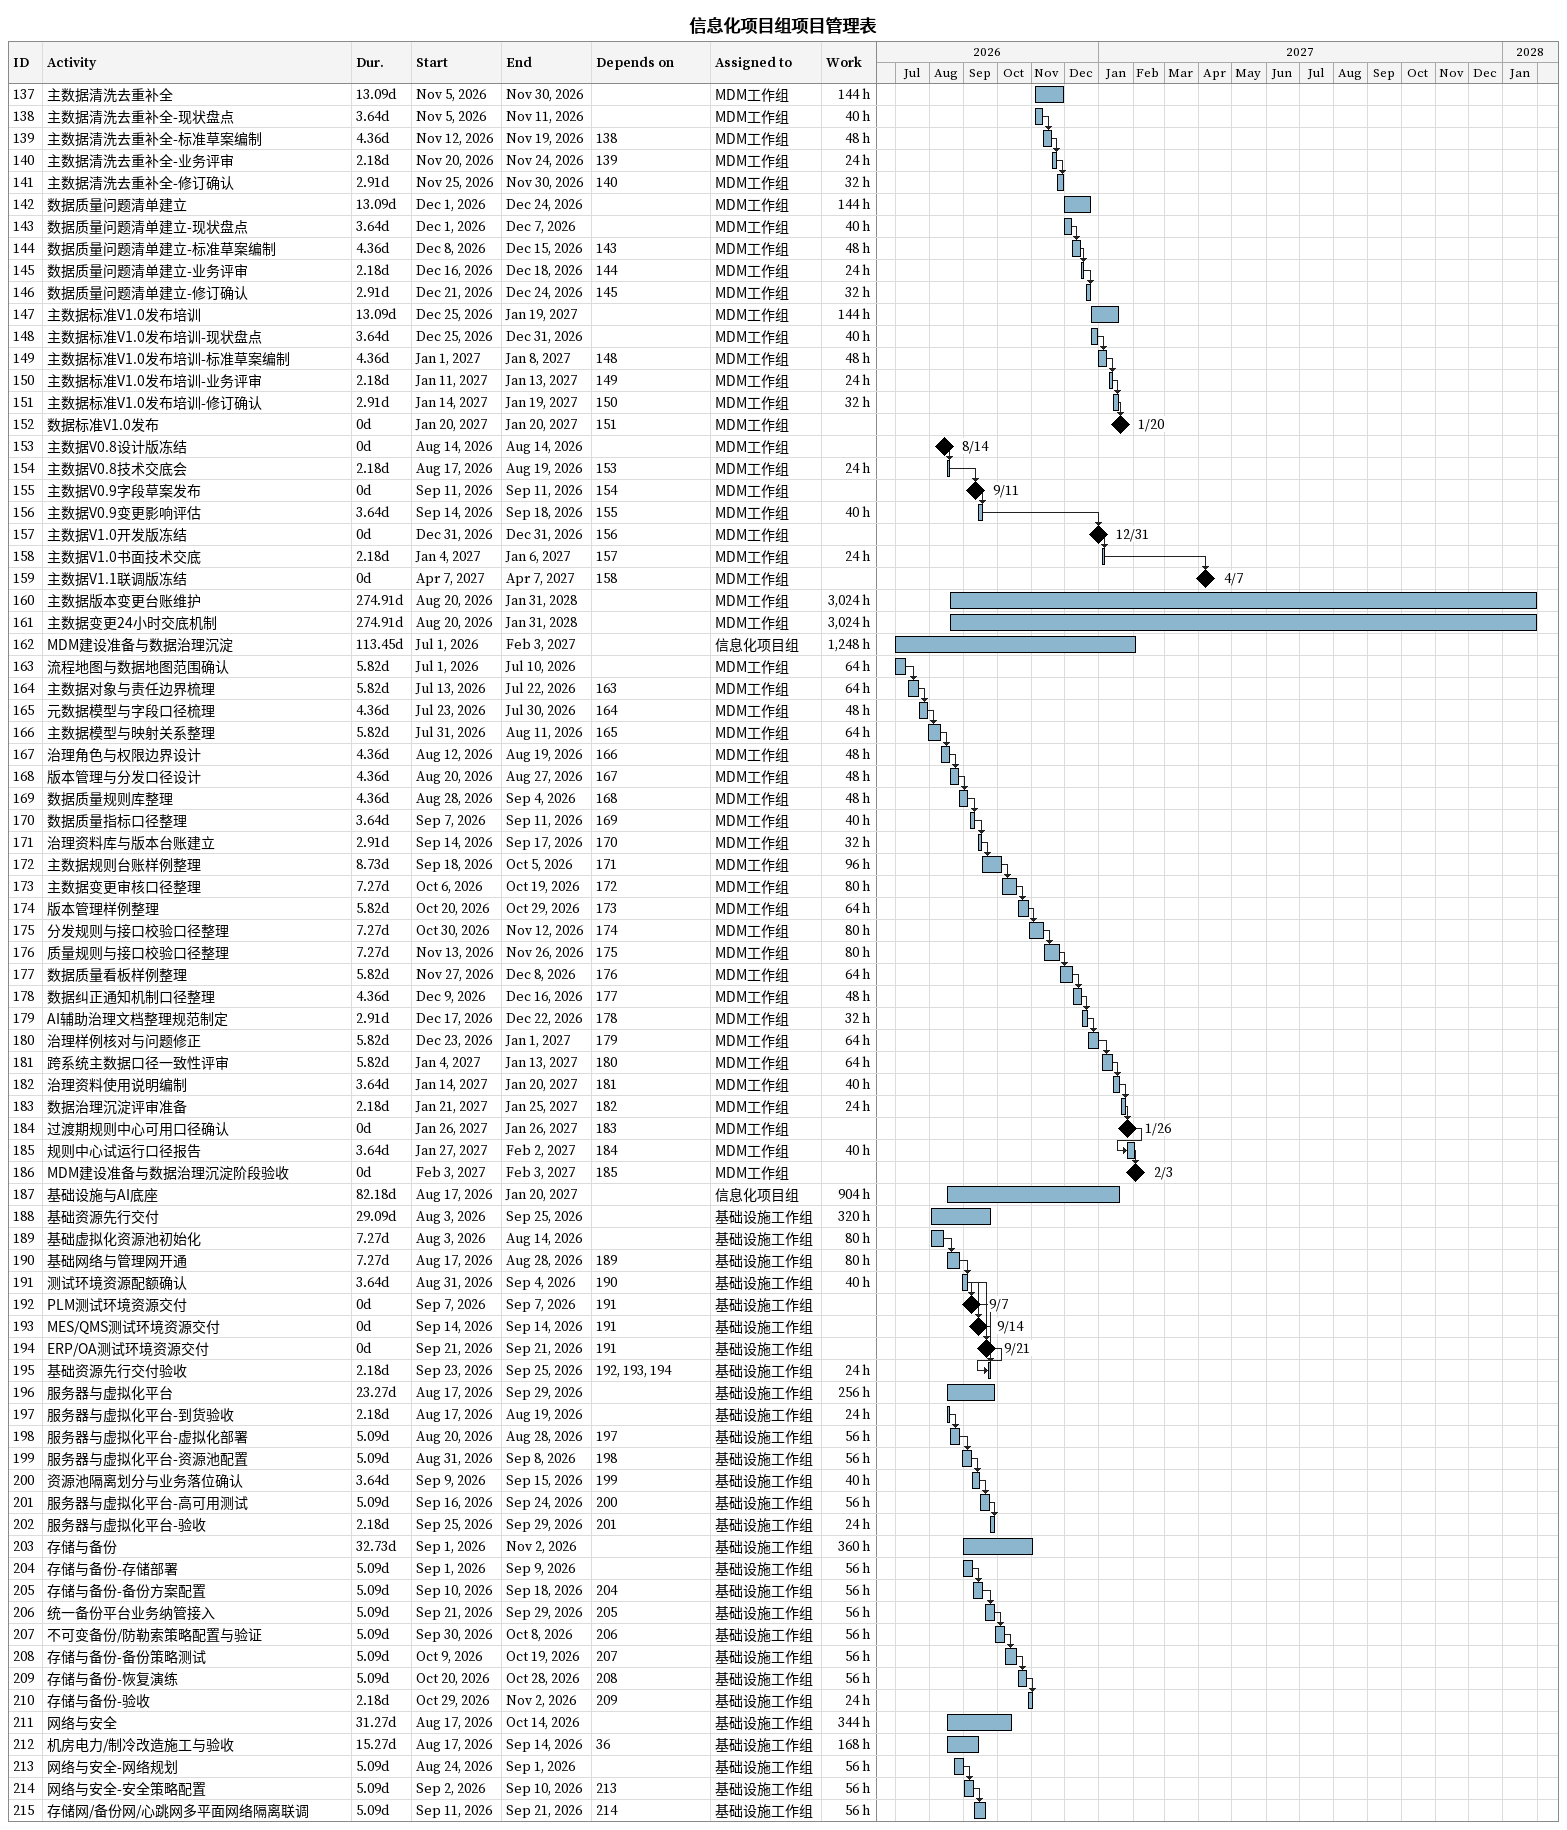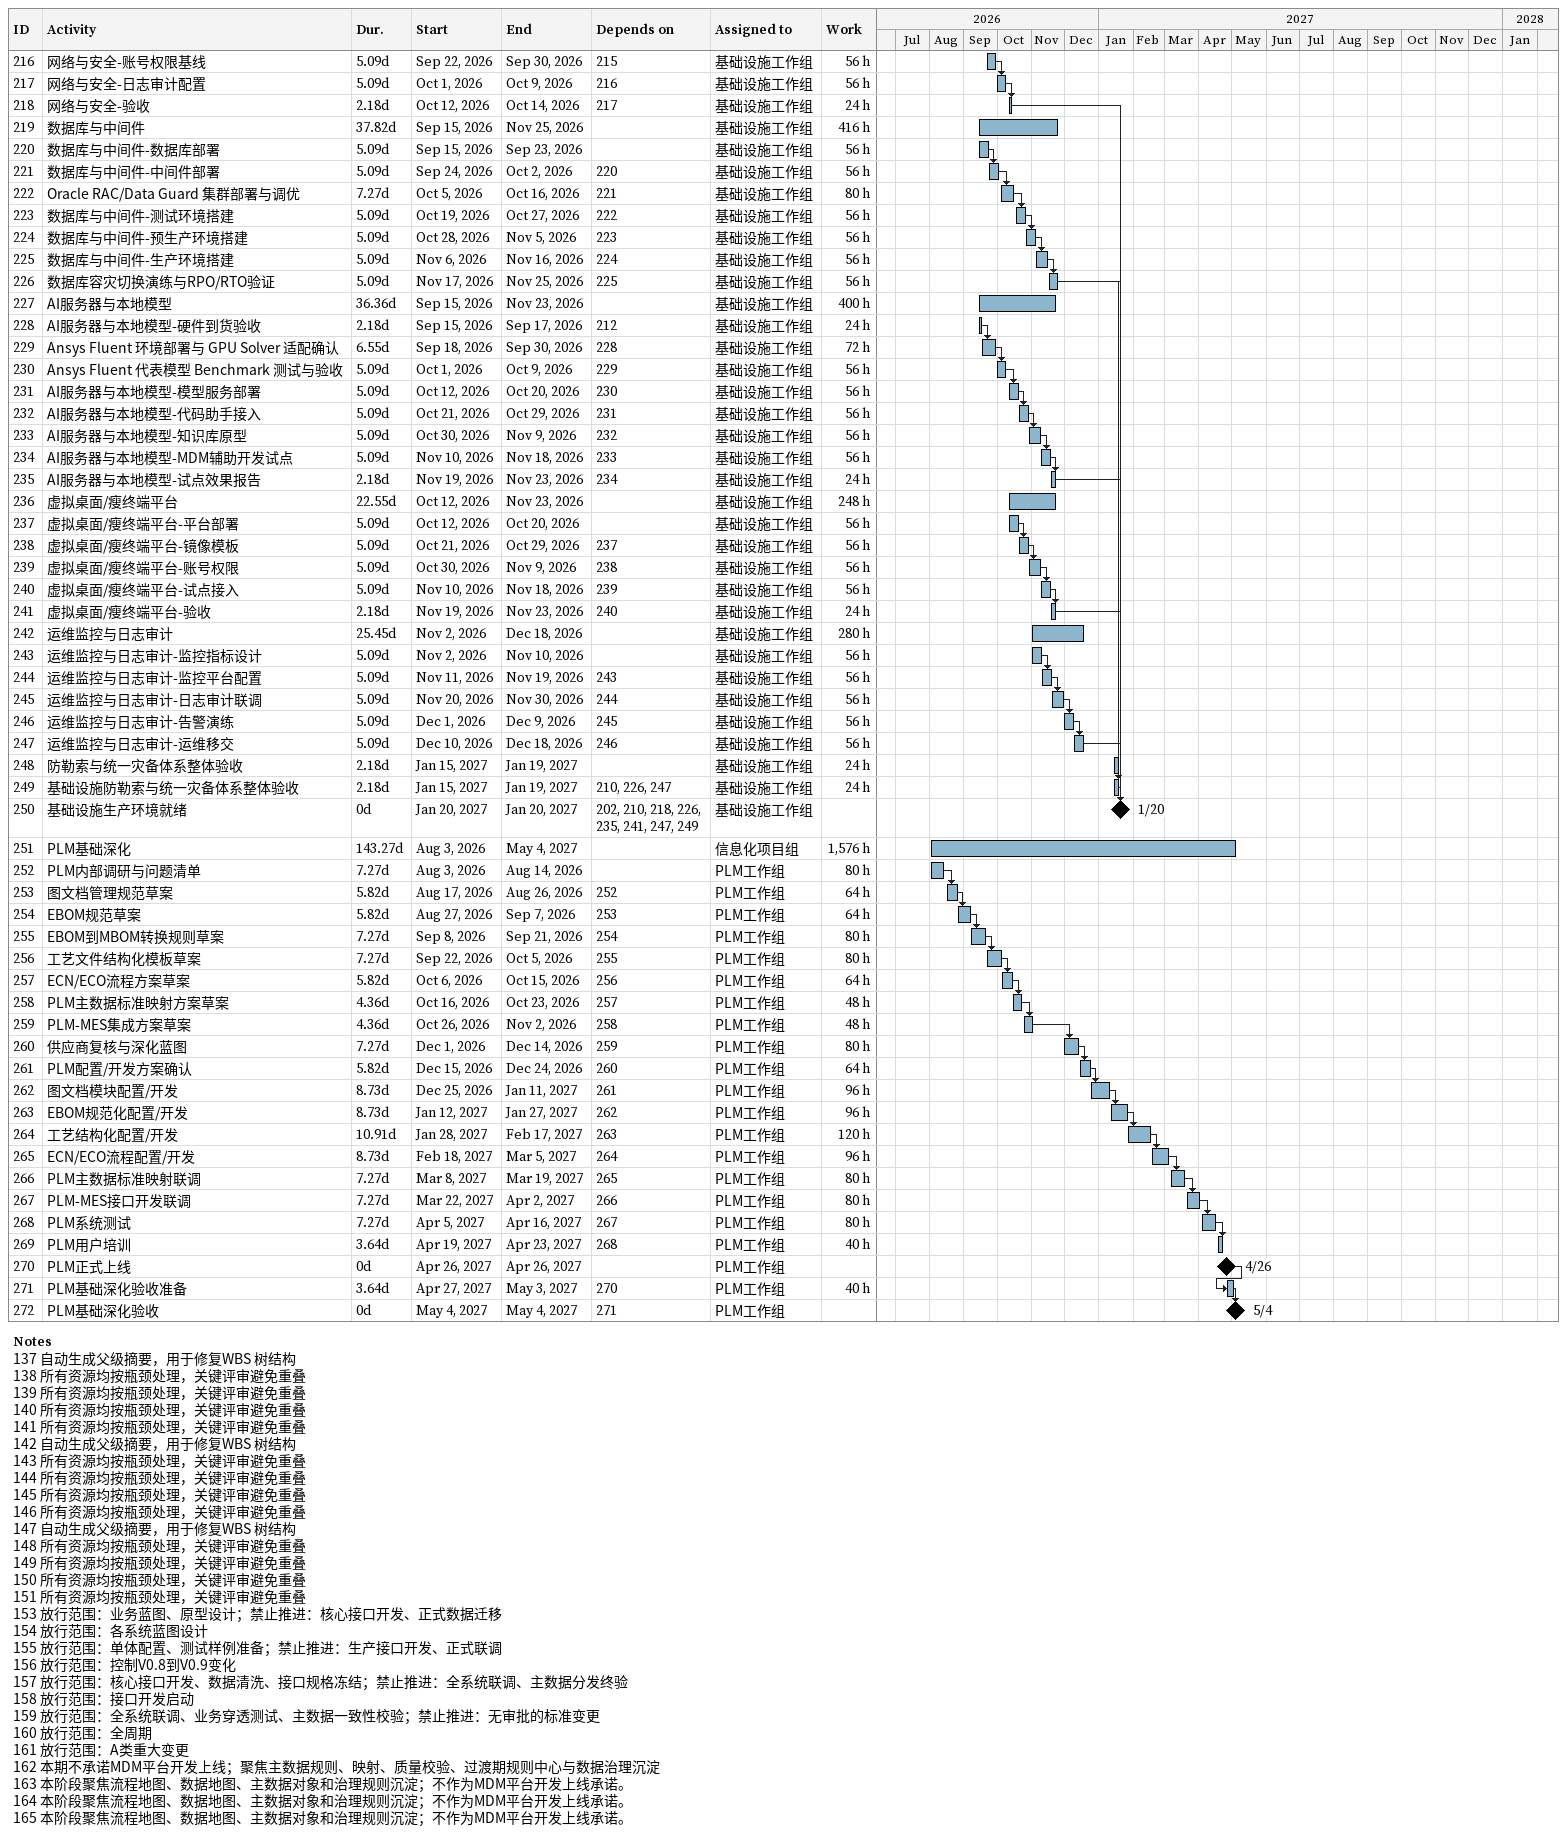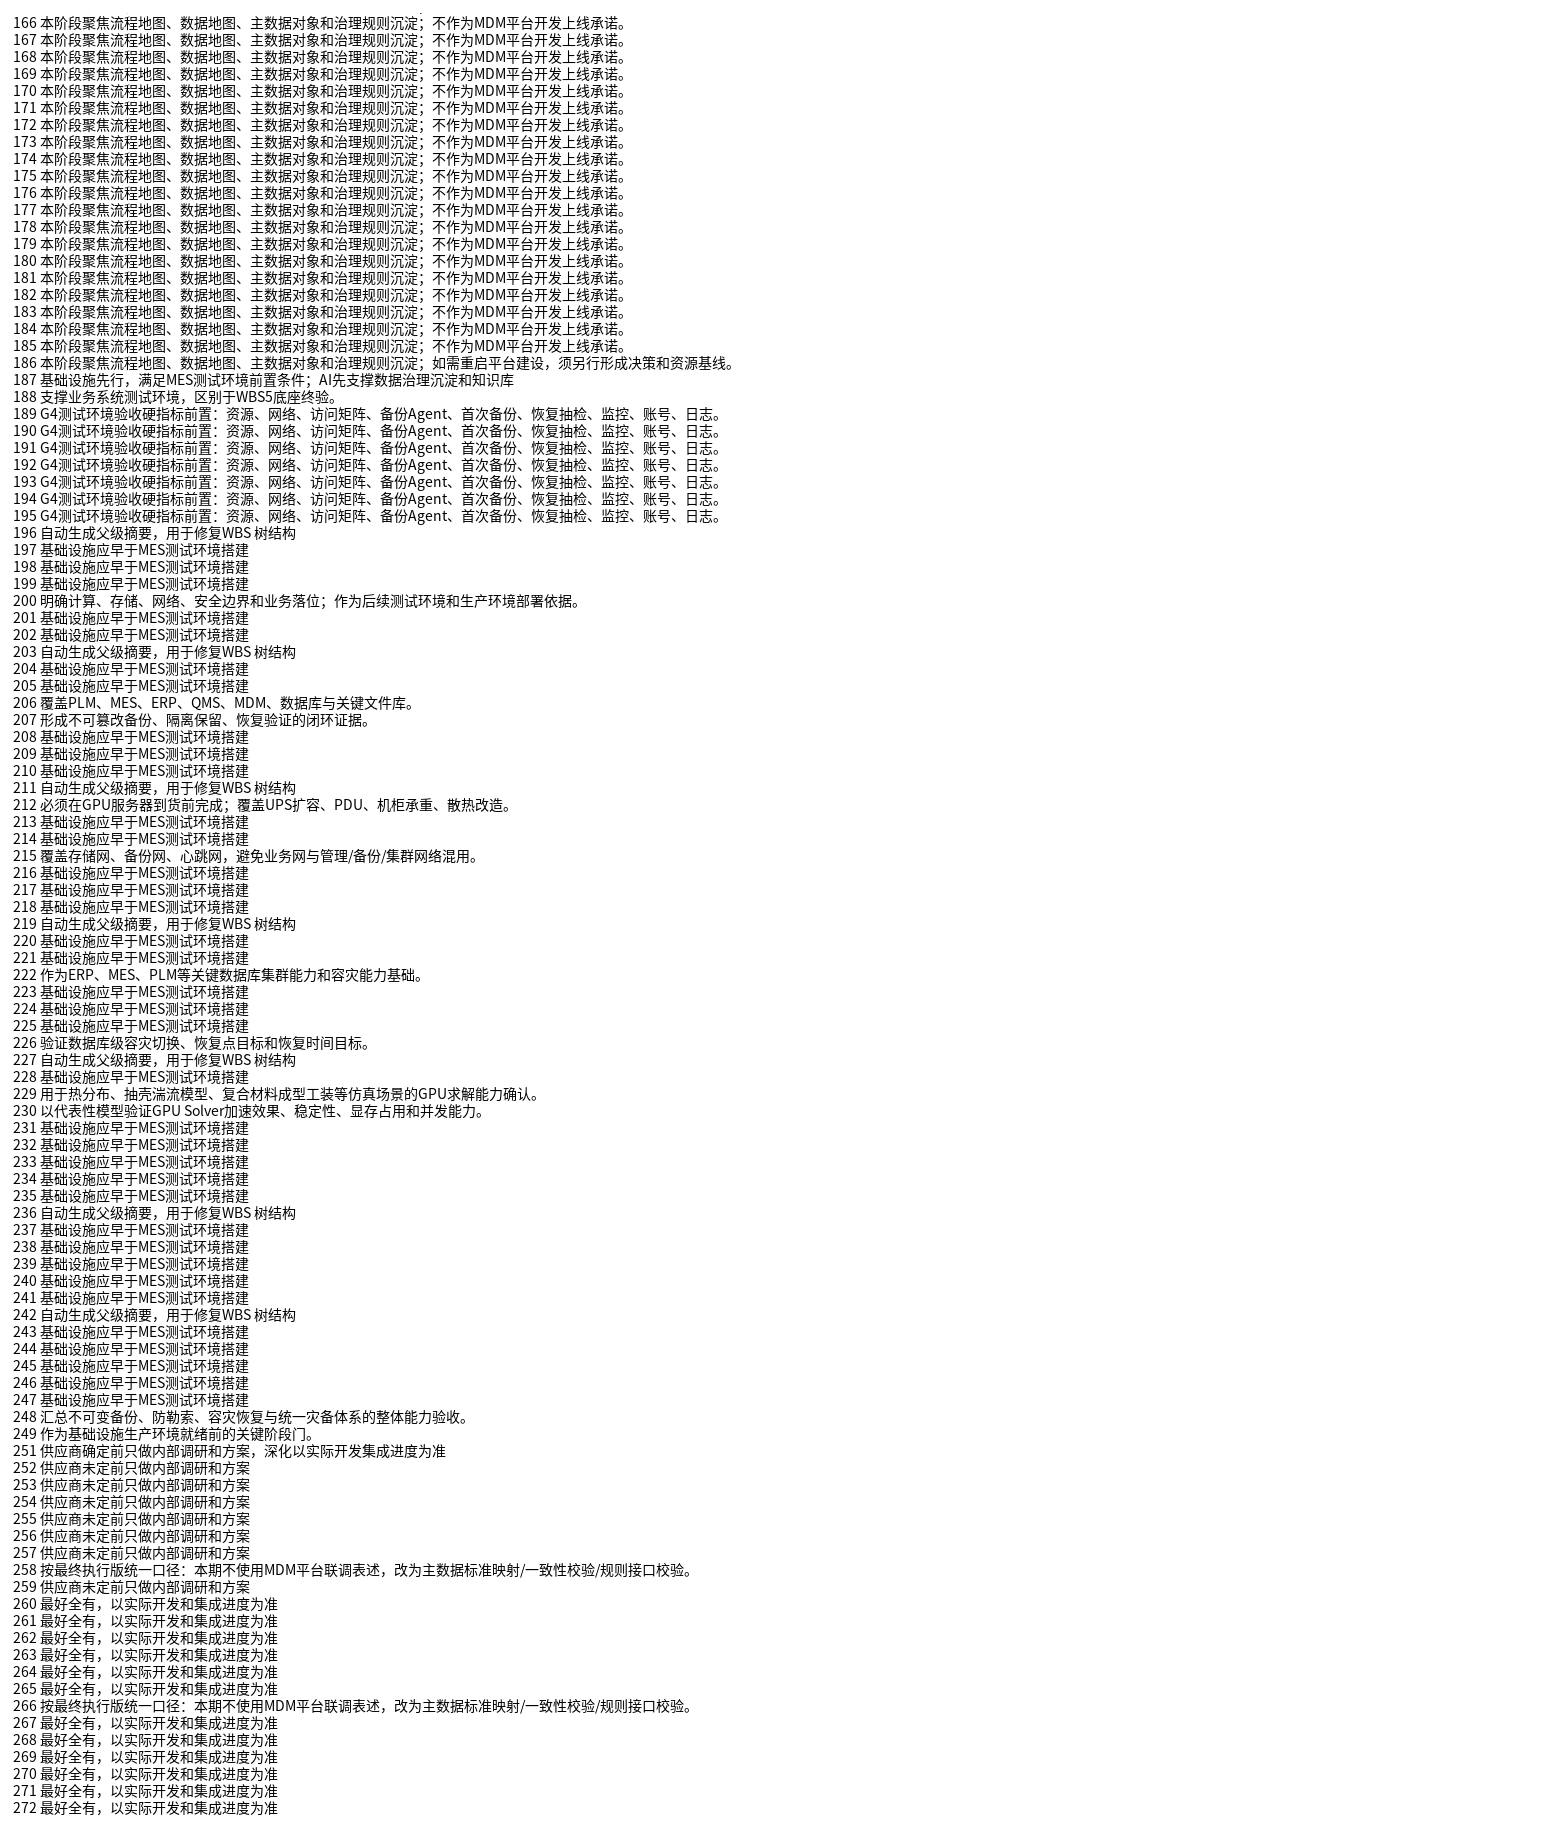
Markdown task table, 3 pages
信息化项目组项目管理表

| ID | Task | Duration | Start | Finish | Predecessors | Resources | Work (h) |
|---|---|---|---|---|---|---|---|
| 137 | 主数据清洗去重补全 | 13.09d | 2026-11-05 | 2026-11-30 |  | MDM工作组 | 144 |
| 138 | 主数据清洗去重补全-现状盘点 | 3.64d | 2026-11-05 | 2026-11-11 |  | MDM工作组 | 40 |
| 139 | 主数据清洗去重补全-标准草案编制 | 4.36d | 2026-11-12 | 2026-11-19 | 138 | MDM工作组 | 48 |
| 140 | 主数据清洗去重补全-业务评审 | 2.18d | 2026-11-20 | 2026-11-24 | 139 | MDM工作组 | 24 |
| 141 | 主数据清洗去重补全-修订确认 | 2.91d | 2026-11-25 | 2026-11-30 | 140 | MDM工作组 | 32 |
| 142 | 数据质量问题清单建立 | 13.09d | 2026-12-01 | 2026-12-24 |  | MDM工作组 | 144 |
| 143 | 数据质量问题清单建立-现状盘点 | 3.64d | 2026-12-01 | 2026-12-07 |  | MDM工作组 | 40 |
| 144 | 数据质量问题清单建立-标准草案编制 | 4.36d | 2026-12-08 | 2026-12-15 | 143 | MDM工作组 | 48 |
| 145 | 数据质量问题清单建立-业务评审 | 2.18d | 2026-12-16 | 2026-12-18 | 144 | MDM工作组 | 24 |
| 146 | 数据质量问题清单建立-修订确认 | 2.91d | 2026-12-21 | 2026-12-24 | 145 | MDM工作组 | 32 |
| 147 | 主数据标准V1.0发布培训 | 13.09d | 2026-12-25 | 2027-01-19 |  | MDM工作组 | 144 |
| 148 | 主数据标准V1.0发布培训-现状盘点 | 3.64d | 2026-12-25 | 2026-12-31 |  | MDM工作组 | 40 |
| 149 | 主数据标准V1.0发布培训-标准草案编制 | 4.36d | 2027-01-01 | 2027-01-08 | 148 | MDM工作组 | 48 |
| 150 | 主数据标准V1.0发布培训-业务评审 | 2.18d | 2027-01-11 | 2027-01-13 | 149 | MDM工作组 | 24 |
| 151 | 主数据标准V1.0发布培训-修订确认 | 2.91d | 2027-01-14 | 2027-01-19 | 150 | MDM工作组 | 32 |
| 152 | 数据标准V1.0发布 | 0d | 2027-01-20 | 2027-01-20 | 151 | MDM工作组 |  |
| 153 | 主数据V0.8设计版冻结 | 0d | 2026-08-14 | 2026-08-14 |  | MDM工作组 |  |
| 154 | 主数据V0.8技术交底会 | 2.18d | 2026-08-17 | 2026-08-19 | 153 | MDM工作组 | 24 |
| 155 | 主数据V0.9字段草案发布 | 0d | 2026-09-11 | 2026-09-11 | 154 | MDM工作组 |  |
| 156 | 主数据V0.9变更影响评估 | 3.64d | 2026-09-14 | 2026-09-18 | 155 | MDM工作组 | 40 |
| 157 | 主数据V1.0开发版冻结 | 0d | 2026-12-31 | 2026-12-31 | 156 | MDM工作组 |  |
| 158 | 主数据V1.0书面技术交底 | 2.18d | 2027-01-04 | 2027-01-06 | 157 | MDM工作组 | 24 |
| 159 | 主数据V1.1联调版冻结 | 0d | 2027-04-07 | 2027-04-07 | 158 | MDM工作组 |  |
| 160 | 主数据版本变更台账维护 | 274.91d | 2026-08-20 | 2028-01-31 |  | MDM工作组 | 3024 |
| 161 | 主数据变更24小时交底机制 | 274.91d | 2026-08-20 | 2028-01-31 |  | MDM工作组 | 3024 |
| 162 | MDM建设准备与数据治理沉淀 | 113.45d | 2026-07-01 | 2027-02-03 |  | 信息化项目组 | 1248 |
| 163 | 流程地图与数据地图范围确认 | 5.82d | 2026-07-01 | 2026-07-10 |  | MDM工作组 | 64 |
| 164 | 主数据对象与责任边界梳理 | 5.82d | 2026-07-13 | 2026-07-22 | 163 | MDM工作组 | 64 |
| 165 | 元数据模型与字段口径梳理 | 4.36d | 2026-07-23 | 2026-07-30 | 164 | MDM工作组 | 48 |
| 166 | 主数据模型与映射关系整理 | 5.82d | 2026-07-31 | 2026-08-11 | 165 | MDM工作组 | 64 |
| 167 | 治理角色与权限边界设计 | 4.36d | 2026-08-12 | 2026-08-19 | 166 | MDM工作组 | 48 |
| 168 | 版本管理与分发口径设计 | 4.36d | 2026-08-20 | 2026-08-27 | 167 | MDM工作组 | 48 |
| 169 | 数据质量规则库整理 | 4.36d | 2026-08-28 | 2026-09-04 | 168 | MDM工作组 | 48 |
| 170 | 数据质量指标口径整理 | 3.64d | 2026-09-07 | 2026-09-11 | 169 | MDM工作组 | 40 |
| 171 | 治理资料库与版本台账建立 | 2.91d | 2026-09-14 | 2026-09-17 | 170 | MDM工作组 | 32 |
| 172 | 主数据规则台账样例整理 | 8.73d | 2026-09-18 | 2026-10-05 | 171 | MDM工作组 | 96 |
| 173 | 主数据变更审核口径整理 | 7.27d | 2026-10-06 | 2026-10-19 | 172 | MDM工作组 | 80 |
| 174 | 版本管理样例整理 | 5.82d | 2026-10-20 | 2026-10-29 | 173 | MDM工作组 | 64 |
| 175 | 分发规则与接口校验口径整理 | 7.27d | 2026-10-30 | 2026-11-12 | 174 | MDM工作组 | 80 |
| 176 | 质量规则与接口校验口径整理 | 7.27d | 2026-11-13 | 2026-11-26 | 175 | MDM工作组 | 80 |
| 177 | 数据质量看板样例整理 | 5.82d | 2026-11-27 | 2026-12-08 | 176 | MDM工作组 | 64 |
| 178 | 数据纠正通知机制口径整理 | 4.36d | 2026-12-09 | 2026-12-16 | 177 | MDM工作组 | 48 |
| 179 | AI辅助治理文档整理规范制定 | 2.91d | 2026-12-17 | 2026-12-22 | 178 | MDM工作组 | 32 |
| 180 | 治理样例核对与问题修正 | 5.82d | 2026-12-23 | 2027-01-01 | 179 | MDM工作组 | 64 |
| 181 | 跨系统主数据口径一致性评审 | 5.82d | 2027-01-04 | 2027-01-13 | 180 | MDM工作组 | 64 |
| 182 | 治理资料使用说明编制 | 3.64d | 2027-01-14 | 2027-01-20 | 181 | MDM工作组 | 40 |
| 183 | 数据治理沉淀评审准备 | 2.18d | 2027-01-21 | 2027-01-25 | 182 | MDM工作组 | 24 |
| 184 | 过渡期规则中心可用口径确认 | 0d | 2027-01-26 | 2027-01-26 | 183 | MDM工作组 |  |
| 185 | 规则中心试运行口径报告 | 3.64d | 2027-01-27 | 2027-02-02 | 184 | MDM工作组 | 40 |
| 186 | MDM建设准备与数据治理沉淀阶段验收 | 0d | 2027-02-03 | 2027-02-03 | 185 | MDM工作组 |  |
| 187 | 基础设施与AI底座 | 82.18d | 2026-08-17 | 2027-01-20 |  | 信息化项目组 | 904 |
| 188 | 基础资源先行交付 | 29.09d | 2026-08-03 | 2026-09-25 |  | 基础设施工作组 | 320 |
| 189 | 基础虚拟化资源池初始化 | 7.27d | 2026-08-03 | 2026-08-14 |  | 基础设施工作组 | 80 |
| 190 | 基础网络与管理网开通 | 7.27d | 2026-08-17 | 2026-08-28 | 189 | 基础设施工作组 | 80 |
| 191 | 测试环境资源配额确认 | 3.64d | 2026-08-31 | 2026-09-04 | 190 | 基础设施工作组 | 40 |
| 192 | PLM测试环境资源交付 | 0d | 2026-09-07 | 2026-09-07 | 191 | 基础设施工作组 |  |
| 193 | MES/QMS测试环境资源交付 | 0d | 2026-09-14 | 2026-09-14 | 191 | 基础设施工作组 |  |
| 194 | ERP/OA测试环境资源交付 | 0d | 2026-09-21 | 2026-09-21 | 191 | 基础设施工作组 |  |
| 195 | 基础资源先行交付验收 | 2.18d | 2026-09-23 | 2026-09-25 | 192, 193, 194 | 基础设施工作组 | 24 |
| 196 | 服务器与虚拟化平台 | 23.27d | 2026-08-17 | 2026-09-29 |  | 基础设施工作组 | 256 |
| 197 | 服务器与虚拟化平台-到货验收 | 2.18d | 2026-08-17 | 2026-08-19 |  | 基础设施工作组 | 24 |
| 198 | 服务器与虚拟化平台-虚拟化部署 | 5.09d | 2026-08-20 | 2026-08-28 | 197 | 基础设施工作组 | 56 |
| 199 | 服务器与虚拟化平台-资源池配置 | 5.09d | 2026-08-31 | 2026-09-08 | 198 | 基础设施工作组 | 56 |
| 200 | 资源池隔离划分与业务落位确认 | 3.64d | 2026-09-09 | 2026-09-15 | 199 | 基础设施工作组 | 40 |
| 201 | 服务器与虚拟化平台-高可用测试 | 5.09d | 2026-09-16 | 2026-09-24 | 200 | 基础设施工作组 | 56 |
| 202 | 服务器与虚拟化平台-验收 | 2.18d | 2026-09-25 | 2026-09-29 | 201 | 基础设施工作组 | 24 |
| 203 | 存储与备份 | 32.73d | 2026-09-01 | 2026-11-02 |  | 基础设施工作组 | 360 |
| 204 | 存储与备份-存储部署 | 5.09d | 2026-09-01 | 2026-09-09 |  | 基础设施工作组 | 56 |
| 205 | 存储与备份-备份方案配置 | 5.09d | 2026-09-10 | 2026-09-18 | 204 | 基础设施工作组 | 56 |
| 206 | 统一备份平台业务纳管接入 | 5.09d | 2026-09-21 | 2026-09-29 | 205 | 基础设施工作组 | 56 |
| 207 | 不可变备份/防勒索策略配置与验证 | 5.09d | 2026-09-30 | 2026-10-08 | 206 | 基础设施工作组 | 56 |
| 208 | 存储与备份-备份策略测试 | 5.09d | 2026-10-09 | 2026-10-19 | 207 | 基础设施工作组 | 56 |
| 209 | 存储与备份-恢复演练 | 5.09d | 2026-10-20 | 2026-10-28 | 208 | 基础设施工作组 | 56 |
| 210 | 存储与备份-验收 | 2.18d | 2026-10-29 | 2026-11-02 | 209 | 基础设施工作组 | 24 |
| 211 | 网络与安全 | 31.27d | 2026-08-17 | 2026-10-14 |  | 基础设施工作组 | 344 |
| 212 | 机房电力/制冷改造施工与验收 | 15.27d | 2026-08-17 | 2026-09-14 | 36 | 基础设施工作组 | 168 |
| 213 | 网络与安全-网络规划 | 5.09d | 2026-08-24 | 2026-09-01 |  | 基础设施工作组 | 56 |
| 214 | 网络与安全-安全策略配置 | 5.09d | 2026-09-02 | 2026-09-10 | 213 | 基础设施工作组 | 56 |
| 215 | 存储网/备份网/心跳网多平面网络隔离联调 | 5.09d | 2026-09-11 | 2026-09-21 | 214 | 基础设施工作组 | 56 |
| 216 | 网络与安全-账号权限基线 | 5.09d | 2026-09-22 | 2026-09-30 | 215 | 基础设施工作组 | 56 |
| 217 | 网络与安全-日志审计配置 | 5.09d | 2026-10-01 | 2026-10-09 | 216 | 基础设施工作组 | 56 |
| 218 | 网络与安全-验收 | 2.18d | 2026-10-12 | 2026-10-14 | 217 | 基础设施工作组 | 24 |
| 219 | 数据库与中间件 | 37.82d | 2026-09-15 | 2026-11-25 |  | 基础设施工作组 | 416 |
| 220 | 数据库与中间件-数据库部署 | 5.09d | 2026-09-15 | 2026-09-23 |  | 基础设施工作组 | 56 |
| 221 | 数据库与中间件-中间件部署 | 5.09d | 2026-09-24 | 2026-10-02 | 220 | 基础设施工作组 | 56 |
| 222 | Oracle RAC/Data Guard 集群部署与调优 | 7.27d | 2026-10-05 | 2026-10-16 | 221 | 基础设施工作组 | 80 |
| 223 | 数据库与中间件-测试环境搭建 | 5.09d | 2026-10-19 | 2026-10-27 | 222 | 基础设施工作组 | 56 |
| 224 | 数据库与中间件-预生产环境搭建 | 5.09d | 2026-10-28 | 2026-11-05 | 223 | 基础设施工作组 | 56 |
| 225 | 数据库与中间件-生产环境搭建 | 5.09d | 2026-11-06 | 2026-11-16 | 224 | 基础设施工作组 | 56 |
| 226 | 数据库容灾切换演练与RPO/RTO验证 | 5.09d | 2026-11-17 | 2026-11-25 | 225 | 基础设施工作组 | 56 |
| 227 | AI服务器与本地模型 | 36.36d | 2026-09-15 | 2026-11-23 |  | 基础设施工作组 | 400 |
| 228 | AI服务器与本地模型-硬件到货验收 | 2.18d | 2026-09-15 | 2026-09-17 | 212 | 基础设施工作组 | 24 |
| 229 | Ansys Fluent 环境部署与 GPU Solver 适配确认 | 6.55d | 2026-09-18 | 2026-09-30 | 228 | 基础设施工作组 | 72 |
| 230 | Ansys Fluent 代表模型 Benchmark 测试与验收 | 5.09d | 2026-10-01 | 2026-10-09 | 229 | 基础设施工作组 | 56 |
| 231 | AI服务器与本地模型-模型服务部署 | 5.09d | 2026-10-12 | 2026-10-20 | 230 | 基础设施工作组 | 56 |
| 232 | AI服务器与本地模型-代码助手接入 | 5.09d | 2026-10-21 | 2026-10-29 | 231 | 基础设施工作组 | 56 |
| 233 | AI服务器与本地模型-知识库原型 | 5.09d | 2026-10-30 | 2026-11-09 | 232 | 基础设施工作组 | 56 |
| 234 | AI服务器与本地模型-MDM辅助开发试点 | 5.09d | 2026-11-10 | 2026-11-18 | 233 | 基础设施工作组 | 56 |
| 235 | AI服务器与本地模型-试点效果报告 | 2.18d | 2026-11-19 | 2026-11-23 | 234 | 基础设施工作组 | 24 |
| 236 | 虚拟桌面/瘦终端平台 | 22.55d | 2026-10-12 | 2026-11-23 |  | 基础设施工作组 | 248 |
| 237 | 虚拟桌面/瘦终端平台-平台部署 | 5.09d | 2026-10-12 | 2026-10-20 |  | 基础设施工作组 | 56 |
| 238 | 虚拟桌面/瘦终端平台-镜像模板 | 5.09d | 2026-10-21 | 2026-10-29 | 237 | 基础设施工作组 | 56 |
| 239 | 虚拟桌面/瘦终端平台-账号权限 | 5.09d | 2026-10-30 | 2026-11-09 | 238 | 基础设施工作组 | 56 |
| 240 | 虚拟桌面/瘦终端平台-试点接入 | 5.09d | 2026-11-10 | 2026-11-18 | 239 | 基础设施工作组 | 56 |
| 241 | 虚拟桌面/瘦终端平台-验收 | 2.18d | 2026-11-19 | 2026-11-23 | 240 | 基础设施工作组 | 24 |
| 242 | 运维监控与日志审计 | 25.45d | 2026-11-02 | 2026-12-18 |  | 基础设施工作组 | 280 |
| 243 | 运维监控与日志审计-监控指标设计 | 5.09d | 2026-11-02 | 2026-11-10 |  | 基础设施工作组 | 56 |
| 244 | 运维监控与日志审计-监控平台配置 | 5.09d | 2026-11-11 | 2026-11-19 | 243 | 基础设施工作组 | 56 |
| 245 | 运维监控与日志审计-日志审计联调 | 5.09d | 2026-11-20 | 2026-11-30 | 244 | 基础设施工作组 | 56 |
| 246 | 运维监控与日志审计-告警演练 | 5.09d | 2026-12-01 | 2026-12-09 | 245 | 基础设施工作组 | 56 |
| 247 | 运维监控与日志审计-运维移交 | 5.09d | 2026-12-10 | 2026-12-18 | 246 | 基础设施工作组 | 56 |
| 248 | 防勒索与统一灾备体系整体验收 | 2.18d | 2027-01-15 | 2027-01-19 |  | 基础设施工作组 | 24 |
| 249 | 基础设施防勒索与统一灾备体系整体验收 | 2.18d | 2027-01-15 | 2027-01-19 | 210, 226, 247 | 基础设施工作组 | 24 |
| 250 | 基础设施生产环境就绪 | 0d | 2027-01-20 | 2027-01-20 | 202, 210, 218, 226, 235, 241, 247, 249 | 基础设施工作组 |  |
| 251 | PLM基础深化 | 143.27d | 2026-08-03 | 2027-05-04 |  | 信息化项目组 | 1576 |
| 252 | PLM内部调研与问题清单 | 7.27d | 2026-08-03 | 2026-08-14 |  | PLM工作组 | 80 |
| 253 | 图文档管理规范草案 | 5.82d | 2026-08-17 | 2026-08-26 | 252 | PLM工作组 | 64 |
| 254 | EBOM规范草案 | 5.82d | 2026-08-27 | 2026-09-07 | 253 | PLM工作组 | 64 |
| 255 | EBOM到MBOM转换规则草案 | 7.27d | 2026-09-08 | 2026-09-21 | 254 | PLM工作组 | 80 |
| 256 | 工艺文件结构化模板草案 | 7.27d | 2026-09-22 | 2026-10-05 | 255 | PLM工作组 | 80 |
| 257 | ECN/ECO流程方案草案 | 5.82d | 2026-10-06 | 2026-10-15 | 256 | PLM工作组 | 64 |
| 258 | PLM主数据标准映射方案草案 | 4.36d | 2026-10-16 | 2026-10-23 | 257 | PLM工作组 | 48 |
| 259 | PLM-MES集成方案草案 | 4.36d | 2026-10-26 | 2026-11-02 | 258 | PLM工作组 | 48 |
| 260 | 供应商复核与深化蓝图 | 7.27d | 2026-12-01 | 2026-12-14 | 259 | PLM工作组 | 80 |
| 261 | PLM配置/开发方案确认 | 5.82d | 2026-12-15 | 2026-12-24 | 260 | PLM工作组 | 64 |
| 262 | 图文档模块配置/开发 | 8.73d | 2026-12-25 | 2027-01-11 | 261 | PLM工作组 | 96 |
| 263 | EBOM规范化配置/开发 | 8.73d | 2027-01-12 | 2027-01-27 | 262 | PLM工作组 | 96 |
| 264 | 工艺结构化配置/开发 | 10.91d | 2027-01-28 | 2027-02-17 | 263 | PLM工作组 | 120 |
| 265 | ECN/ECO流程配置/开发 | 8.73d | 2027-02-18 | 2027-03-05 | 264 | PLM工作组 | 96 |
| 266 | PLM主数据标准映射联调 | 7.27d | 2027-03-08 | 2027-03-19 | 265 | PLM工作组 | 80 |
| 267 | PLM-MES接口开发联调 | 7.27d | 2027-03-22 | 2027-04-02 | 266 | PLM工作组 | 80 |
| 268 | PLM系统测试 | 7.27d | 2027-04-05 | 2027-04-16 | 267 | PLM工作组 | 80 |
| 269 | PLM用户培训 | 3.64d | 2027-04-19 | 2027-04-23 | 268 | PLM工作组 | 40 |
| 270 | PLM正式上线 | 0d | 2027-04-26 | 2027-04-26 |  | PLM工作组 |  |
| 271 | PLM基础深化验收准备 | 3.64d | 2027-04-27 | 2027-05-03 | 270 | PLM工作组 | 40 |
| 272 | PLM基础深化验收 | 0d | 2027-05-04 | 2027-05-04 | 271 | PLM工作组 |  |

Notes
- 137: 自动生成父级摘要，用于修复 WBS 树结构
- 138: 所有资源均按瓶颈处理，关键评审避免重叠
- 139: 所有资源均按瓶颈处理，关键评审避免重叠
- 140: 所有资源均按瓶颈处理，关键评审避免重叠
- 141: 所有资源均按瓶颈处理，关键评审避免重叠
- 142: 自动生成父级摘要，用于修复 WBS 树结构
- 143: 所有资源均按瓶颈处理，关键评审避免重叠
- 144: 所有资源均按瓶颈处理，关键评审避免重叠
- 145: 所有资源均按瓶颈处理，关键评审避免重叠
- 146: 所有资源均按瓶颈处理，关键评审避免重叠
- 147: 自动生成父级摘要，用于修复 WBS 树结构
- 148: 所有资源均按瓶颈处理，关键评审避免重叠
- 149: 所有资源均按瓶颈处理，关键评审避免重叠
- 150: 所有资源均按瓶颈处理，关键评审避免重叠
- 151: 所有资源均按瓶颈处理，关键评审避免重叠
- 153: 放行范围：业务蓝图、原型设计；禁止推进：核心接口开发、正式数据迁移
- 154: 放行范围：各系统蓝图设计
- 155: 放行范围：单体配置、测试样例准备；禁止推进：生产接口开发、正式联调
- 156: 放行范围：控制V0.8到V0.9变化
- 157: 放行范围：核心接口开发、数据清洗、接口规格冻结；禁止推进：全系统联调、主数据分发终验
- 158: 放行范围：接口开发启动
- 159: 放行范围：全系统联调、业务穿透测试、主数据一致性校验；禁止推进：无审批的标准变更
- 160: 放行范围：全周期
- 161: 放行范围：A类重大变更
- 162: 本期不承诺MDM平台开发上线；聚焦主数据规则、映射、质量校验、过渡期规则中心与数据治理沉淀
- 163: 本阶段聚焦流程地图、数据地图、主数据对象和治理规则沉淀；不作为MDM平台开发上线承诺。
- 164: 本阶段聚焦流程地图、数据地图、主数据对象和治理规则沉淀；不作为MDM平台开发上线承诺。
- 165: 本阶段聚焦流程地图、数据地图、主数据对象和治理规则沉淀；不作为MDM平台开发上线承诺。
- 166: 本阶段聚焦流程地图、数据地图、主数据对象和治理规则沉淀；不作为MDM平台开发上线承诺。
- 167: 本阶段聚焦流程地图、数据地图、主数据对象和治理规则沉淀；不作为MDM平台开发上线承诺。
- 168: 本阶段聚焦流程地图、数据地图、主数据对象和治理规则沉淀；不作为MDM平台开发上线承诺。
- 169: 本阶段聚焦流程地图、数据地图、主数据对象和治理规则沉淀；不作为MDM平台开发上线承诺。
- 170: 本阶段聚焦流程地图、数据地图、主数据对象和治理规则沉淀；不作为MDM平台开发上线承诺。
- 171: 本阶段聚焦流程地图、数据地图、主数据对象和治理规则沉淀；不作为MDM平台开发上线承诺。
- 172: 本阶段聚焦流程地图、数据地图、主数据对象和治理规则沉淀；不作为MDM平台开发上线承诺。
- 173: 本阶段聚焦流程地图、数据地图、主数据对象和治理规则沉淀；不作为MDM平台开发上线承诺。
- 174: 本阶段聚焦流程地图、数据地图、主数据对象和治理规则沉淀；不作为MDM平台开发上线承诺。
- 175: 本阶段聚焦流程地图、数据地图、主数据对象和治理规则沉淀；不作为MDM平台开发上线承诺。
- 176: 本阶段聚焦流程地图、数据地图、主数据对象和治理规则沉淀；不作为MDM平台开发上线承诺。
- 177: 本阶段聚焦流程地图、数据地图、主数据对象和治理规则沉淀；不作为MDM平台开发上线承诺。
- 178: 本阶段聚焦流程地图、数据地图、主数据对象和治理规则沉淀；不作为MDM平台开发上线承诺。
- 179: 本阶段聚焦流程地图、数据地图、主数据对象和治理规则沉淀；不作为MDM平台开发上线承诺。
- 180: 本阶段聚焦流程地图、数据地图、主数据对象和治理规则沉淀；不作为MDM平台开发上线承诺。
- 181: 本阶段聚焦流程地图、数据地图、主数据对象和治理规则沉淀；不作为MDM平台开发上线承诺。
- 182: 本阶段聚焦流程地图、数据地图、主数据对象和治理规则沉淀；不作为MDM平台开发上线承诺。
- 183: 本阶段聚焦流程地图、数据地图、主数据对象和治理规则沉淀；不作为MDM平台开发上线承诺。
- 184: 本阶段聚焦流程地图、数据地图、主数据对象和治理规则沉淀；不作为MDM平台开发上线承诺。
- 185: 本阶段聚焦流程地图、数据地图、主数据对象和治理规则沉淀；不作为MDM平台开发上线承诺。
- 186: 本阶段聚焦流程地图、数据地图、主数据对象和治理规则沉淀；如需重启平台建设，须另行形成决策和资源基线。
- 187: 基础设施先行，满足MES测试环境前置条件；AI先支撑数据治理沉淀和知识库
- 188: 支撑业务系统测试环境，区别于WBS5底座终验。
- 189: G4测试环境验收硬指标前置：资源、网络、访问矩阵、备份Agent、首次备份、恢复抽检、监控、账号、日志。
- 190: G4测试环境验收硬指标前置：资源、网络、访问矩阵、备份Agent、首次备份、恢复抽检、监控、账号、日志。
- 191: G4测试环境验收硬指标前置：资源、网络、访问矩阵、备份Agent、首次备份、恢复抽检、监控、账号、日志。
- 192: G4测试环境验收硬指标前置：资源、网络、访问矩阵、备份Agent、首次备份、恢复抽检、监控、账号、日志。
- 193: G4测试环境验收硬指标前置：资源、网络、访问矩阵、备份Agent、首次备份、恢复抽检、监控、账号、日志。
- 194: G4测试环境验收硬指标前置：资源、网络、访问矩阵、备份Agent、首次备份、恢复抽检、监控、账号、日志。
- 195: G4测试环境验收硬指标前置：资源、网络、访问矩阵、备份Agent、首次备份、恢复抽检、监控、账号、日志。
- 196: 自动生成父级摘要，用于修复 WBS 树结构
- 197: 基础设施应早于MES测试环境搭建
- 198: 基础设施应早于MES测试环境搭建
- 199: 基础设施应早于MES测试环境搭建
- 200: 明确计算、存储、网络、安全边界和业务落位；作为后续测试环境和生产环境部署依据。
- 201: 基础设施应早于MES测试环境搭建
- 202: 基础设施应早于MES测试环境搭建
- 203: 自动生成父级摘要，用于修复 WBS 树结构
- 204: 基础设施应早于MES测试环境搭建
- 205: 基础设施应早于MES测试环境搭建
- 206: 覆盖PLM、MES、ERP、QMS、MDM、数据库与关键文件库。
- 207: 形成不可篡改备份、隔离保留、恢复验证的闭环证据。
- 208: 基础设施应早于MES测试环境搭建
- 209: 基础设施应早于MES测试环境搭建
- 210: 基础设施应早于MES测试环境搭建
- 211: 自动生成父级摘要，用于修复 WBS 树结构
- 212: 必须在GPU服务器到货前完成；覆盖UPS扩容、PDU、机柜承重、散热改造。
- 213: 基础设施应早于MES测试环境搭建
- 214: 基础设施应早于MES测试环境搭建
- 215: 覆盖存储网、备份网、心跳网，避免业务网与管理/备份/集群网络混用。
- 216: 基础设施应早于MES测试环境搭建
- 217: 基础设施应早于MES测试环境搭建
- 218: 基础设施应早于MES测试环境搭建
- 219: 自动生成父级摘要，用于修复 WBS 树结构
- 220: 基础设施应早于MES测试环境搭建
- 221: 基础设施应早于MES测试环境搭建
- 222: 作为ERP、MES、PLM等关键数据库集群能力和容灾能力基础。
- 223: 基础设施应早于MES测试环境搭建
- 224: 基础设施应早于MES测试环境搭建
- 225: 基础设施应早于MES测试环境搭建
- 226: 验证数据库级容灾切换、恢复点目标和恢复时间目标。
- 227: 自动生成父级摘要，用于修复 WBS 树结构
- 228: 基础设施应早于MES测试环境搭建
- 229: 用于热分布、抽壳湍流模型、复合材料成型工装等仿真场景的GPU求解能力确认。
- 230: 以代表性模型验证GPU Solver加速效果、稳定性、显存占用和并发能力。
- 231: 基础设施应早于MES测试环境搭建
- 232: 基础设施应早于MES测试环境搭建
- 233: 基础设施应早于MES测试环境搭建
- 234: 基础设施应早于MES测试环境搭建
- 235: 基础设施应早于MES测试环境搭建
- 236: 自动生成父级摘要，用于修复 WBS 树结构
- 237: 基础设施应早于MES测试环境搭建
- 238: 基础设施应早于MES测试环境搭建
- 239: 基础设施应早于MES测试环境搭建
- 240: 基础设施应早于MES测试环境搭建
- 241: 基础设施应早于MES测试环境搭建
- 242: 自动生成父级摘要，用于修复 WBS 树结构
- 243: 基础设施应早于MES测试环境搭建
- 244: 基础设施应早于MES测试环境搭建
- 245: 基础设施应早于MES测试环境搭建
- 246: 基础设施应早于MES测试环境搭建
- 247: 基础设施应早于MES测试环境搭建
- 248: 汇总不可变备份、防勒索、容灾恢复与统一灾备体系的整体能力验收。
- 249: 作为基础设施生产环境就绪前的关键阶段门。
- 251: 供应商确定前只做内部调研和方案，深化以实际开发集成进度为准
- 252: 供应商未定前只做内部调研和方案
- 253: 供应商未定前只做内部调研和方案
- 254: 供应商未定前只做内部调研和方案
- 255: 供应商未定前只做内部调研和方案
- 256: 供应商未定前只做内部调研和方案
- 257: 供应商未定前只做内部调研和方案
- 258: 按最终执行版统一口径：本期不使用MDM平台联调表述，改为主数据标准映射/一致性校验/规则接口校验。
- 259: 供应商未定前只做内部调研和方案
- 260: 最好全有，以实际开发和集成进度为准
- 261: 最好全有，以实际开发和集成进度为准
- 262: 最好全有，以实际开发和集成进度为准
- 263: 最好全有，以实际开发和集成进度为准
- 264: 最好全有，以实际开发和集成进度为准
- 265: 最好全有，以实际开发和集成进度为准
- 266: 按最终执行版统一口径：本期不使用MDM平台联调表述，改为主数据标准映射/一致性校验/规则接口校验。
- 267: 最好全有，以实际开发和集成进度为准
- 268: 最好全有，以实际开发和集成进度为准
- 269: 最好全有，以实际开发和集成进度为准
- 270: 最好全有，以实际开发和集成进度为准
- 271: 最好全有，以实际开发和集成进度为准
- 272: 最好全有，以实际开发和集成进度为准
